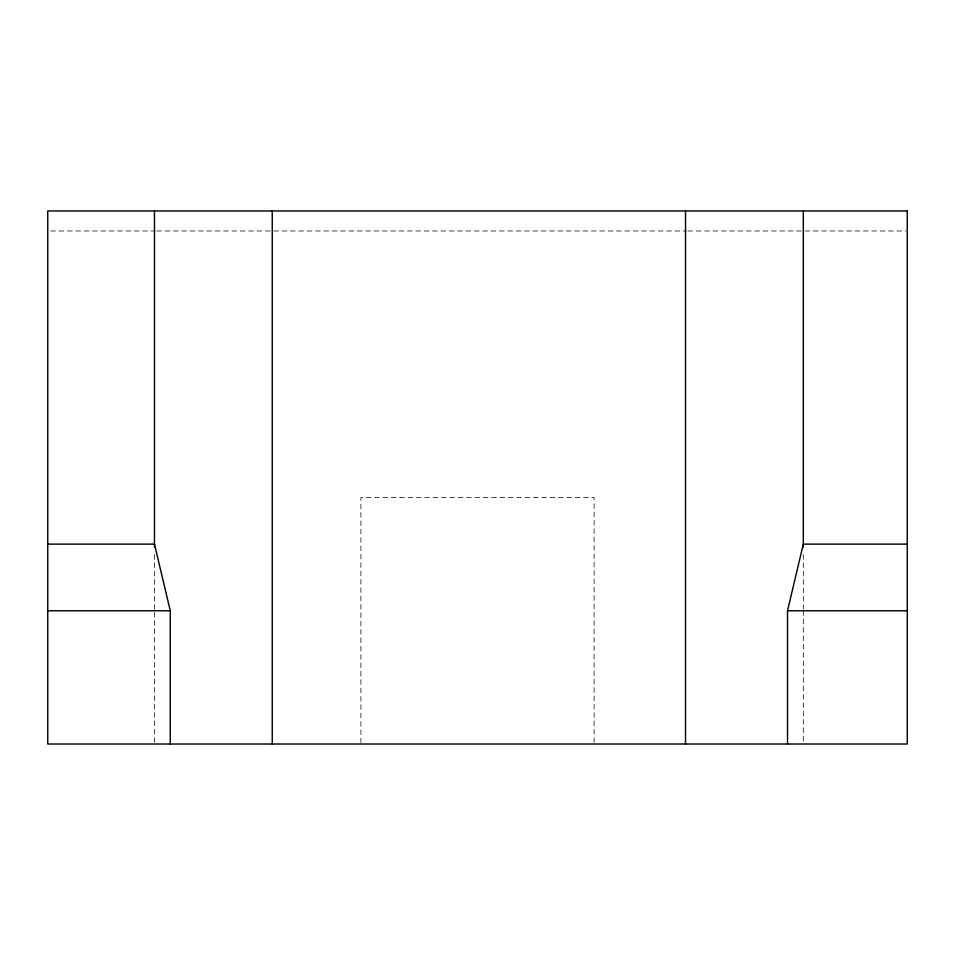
<?xml version="1.0" encoding="UTF-8"?>
<svg xmlns="http://www.w3.org/2000/svg" width="955" height="955" viewBox="0 0 955 955"><rect width="100%" height="100%" fill="white"/><g stroke="black" fill="none" stroke-linecap="round" stroke-linejoin="round"><path stroke-width="0.72" stroke-dasharray="4.78 3.58" d="M50.734 230.979L155.188 230.979M156.68 230.979L686.406 230.979M687.898 230.979L905.758 230.979M803.31 554.497L803.31 609.278M803.31 610.758L803.31 742.536M594.094 742.524L594.094 497.483L360.906 497.483L360.906 742.524M154.471 554.497L154.471 609.278M154.471 612.239L154.471 742.536"/><path stroke-width="1.43" d="M787.529 744.017L787.529 610.758L803.31 544.123L907.25 544.123M47.75 544.123L154.471 544.123L170.253 610.758L170.253 744.017M47.75 610.758L170.253 610.758M787.529 610.758L907.25 610.758M803.31 210.983L803.31 547.084M685.523 210.983L685.523 744.017M272.259 210.983L272.259 744.017M154.471 210.983L154.471 547.084M907.25 210.983L47.75 210.983L47.75 744.017L907.25 744.017L907.25 210.983"/></g></svg>
